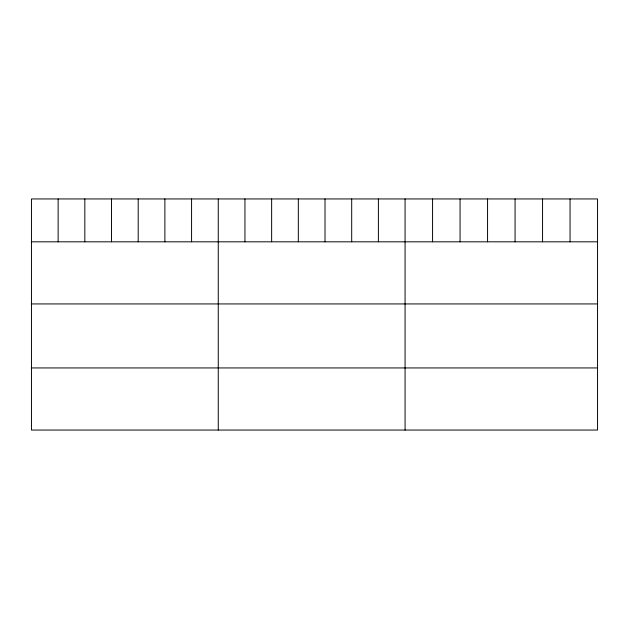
<?xml version="1.0" encoding="UTF-8"?>
<svg xmlns="http://www.w3.org/2000/svg" width="629" height="629" viewBox="0 0 629 629"><rect width="100%" height="100%" fill="white"/><g stroke="black" fill="none" stroke-linecap="round" stroke-linejoin="round"><path stroke-width="0.94" d="M597.55 241.819L597.55 430.055L31.45 430.055L31.45 198.945L597.55 198.945L597.55 241.819L31.45 241.819M31.45 303.933L597.55 303.933M31.45 367.941L597.55 367.941M570.055 198.945L570.055 241.819M542.56 198.945L542.56 241.819M515.065 198.945L515.065 241.819M487.561 198.945L487.561 241.819M460.066 198.945L460.066 241.819M432.571 198.945L432.571 241.819M405.076 198.945L405.076 430.055M378.391 198.945L378.391 241.819M351.697 198.945L351.697 241.819M325.012 198.945L325.012 241.819M298.327 198.945L298.327 241.819M271.642 198.945L271.642 241.819M244.948 198.945L244.948 241.819M218.263 198.945L218.263 430.055M191.578 198.945L191.578 241.819M164.884 198.945L164.884 241.819M138.199 198.945L138.199 241.819M111.514 198.945L111.514 241.819M84.829 198.945L84.829 241.819M58.135 198.945L58.135 241.819"/></g></svg>
